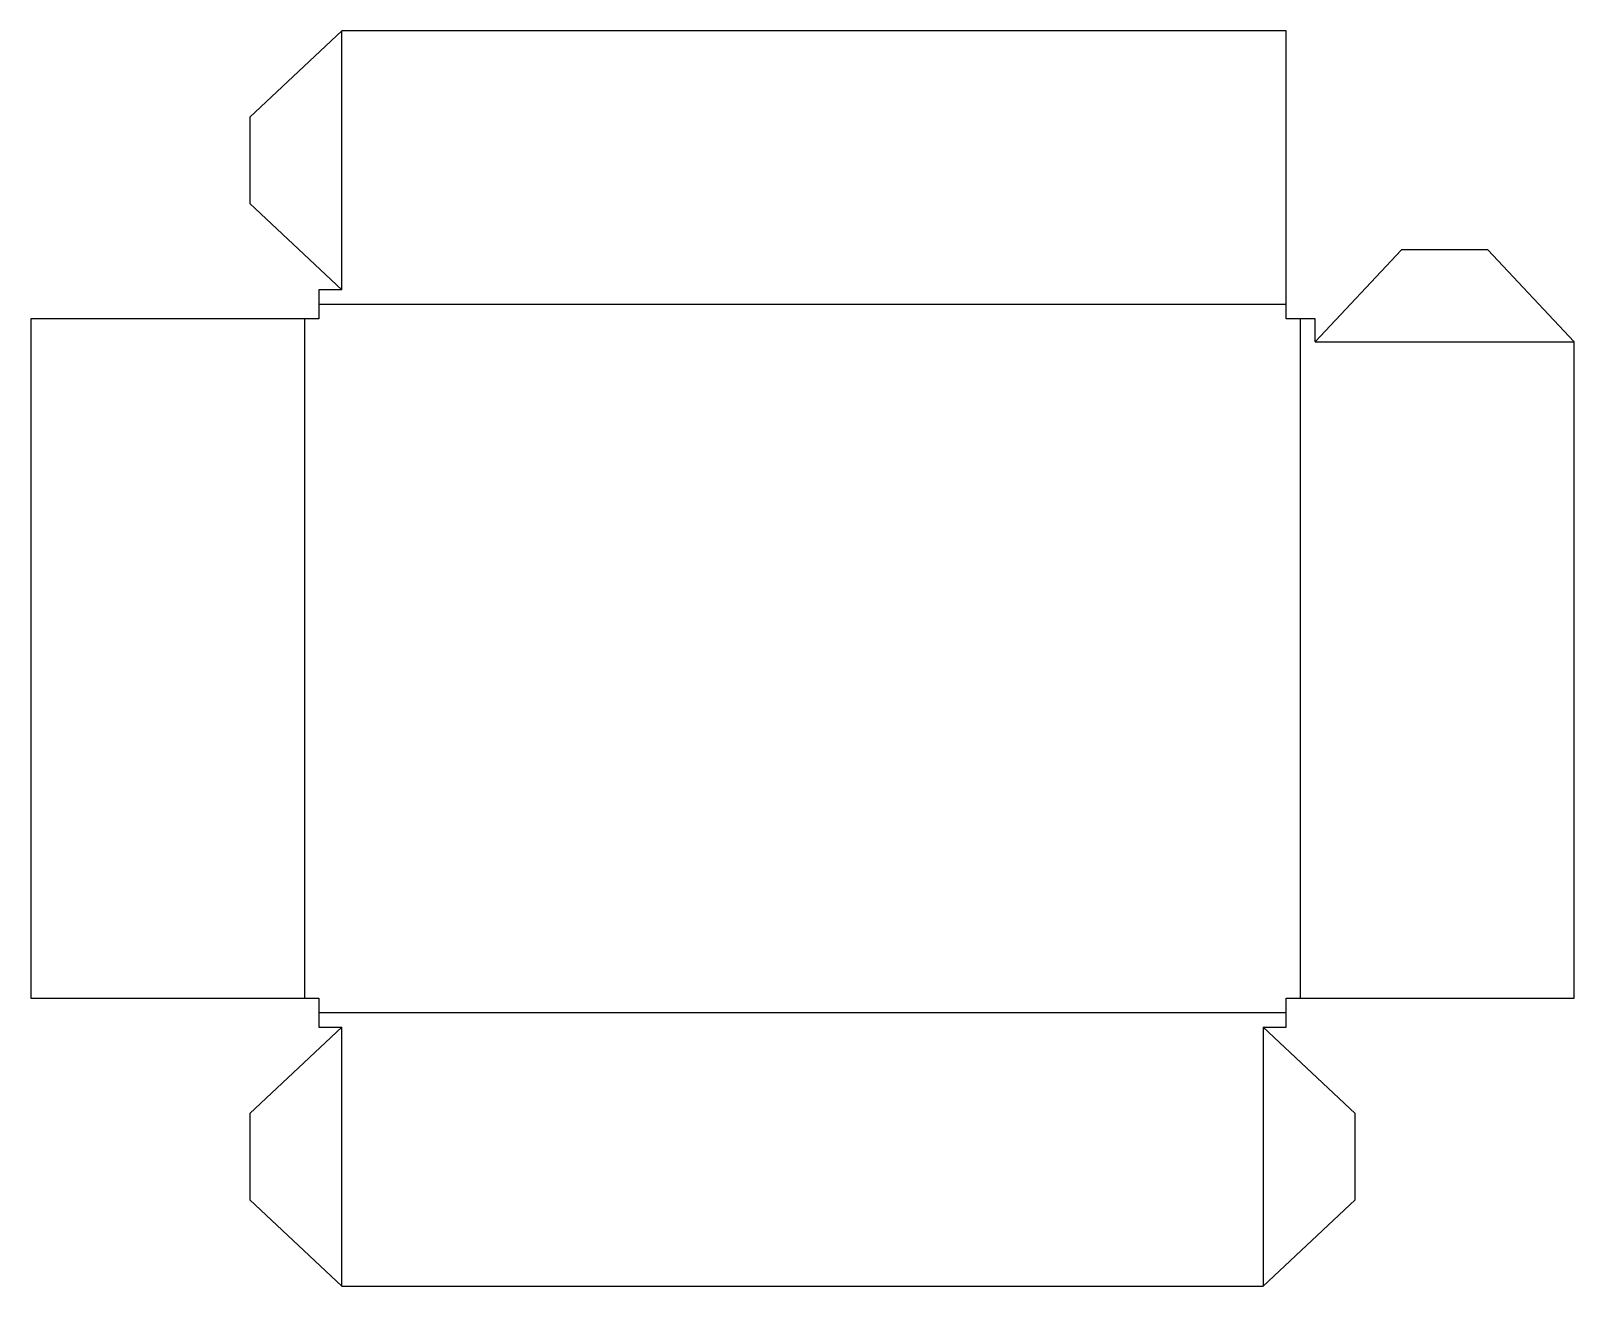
# Model space of a CAD drawing. Header units: millimetres. Extents: x 5 to 273, y 177 to 395.
import ezdxf

# ---------------------------------------------------------------- set-up
doc = ezdxf.new("R2010")
doc.units = ezdxf.units.MM
doc.layers.add('CUT', color=1, linetype='CONTINUOUS')
doc.layers.add('SCORE', color=5, linetype='CONTINUOUS')

msp = doc.modelspace()

# ---------------------------------------------------------------- linework, layer by layer
at = {"layer": 'CUT'}
msp.add_lwpolyline([(5, 227), (55, 227), (55, 222), (59, 222), (43, 207), (43, 192), (59, 177), (219, 177), (235, 192), (235, 207), (219, 222), (223, 222), (223, 227), (273, 227), (273, 341), (258, 357), (243, 357), (228, 341), (228, 345), (223, 345), (223, 395), (59, 395), (43, 380), (43, 365), (59, 350), (55, 350), (55, 345), (5, 345)], close=True, dxfattribs=at)
at = {"layer": 'SCORE'}
for p, q in [((59, 350), (59, 395)), ((223, 347.5), (55, 347.5)), ((52.5, 345), (52.5, 227)), ((225.5, 227), (225.5, 345)), ((228, 341), (273, 341)), ((55, 224.5), (223, 224.5)), ((59, 177), (59, 222)), ((219, 222), (219, 177))]:
    msp.add_line(p, q, dxfattribs=at)

doc.saveas('drawing.dxf')
